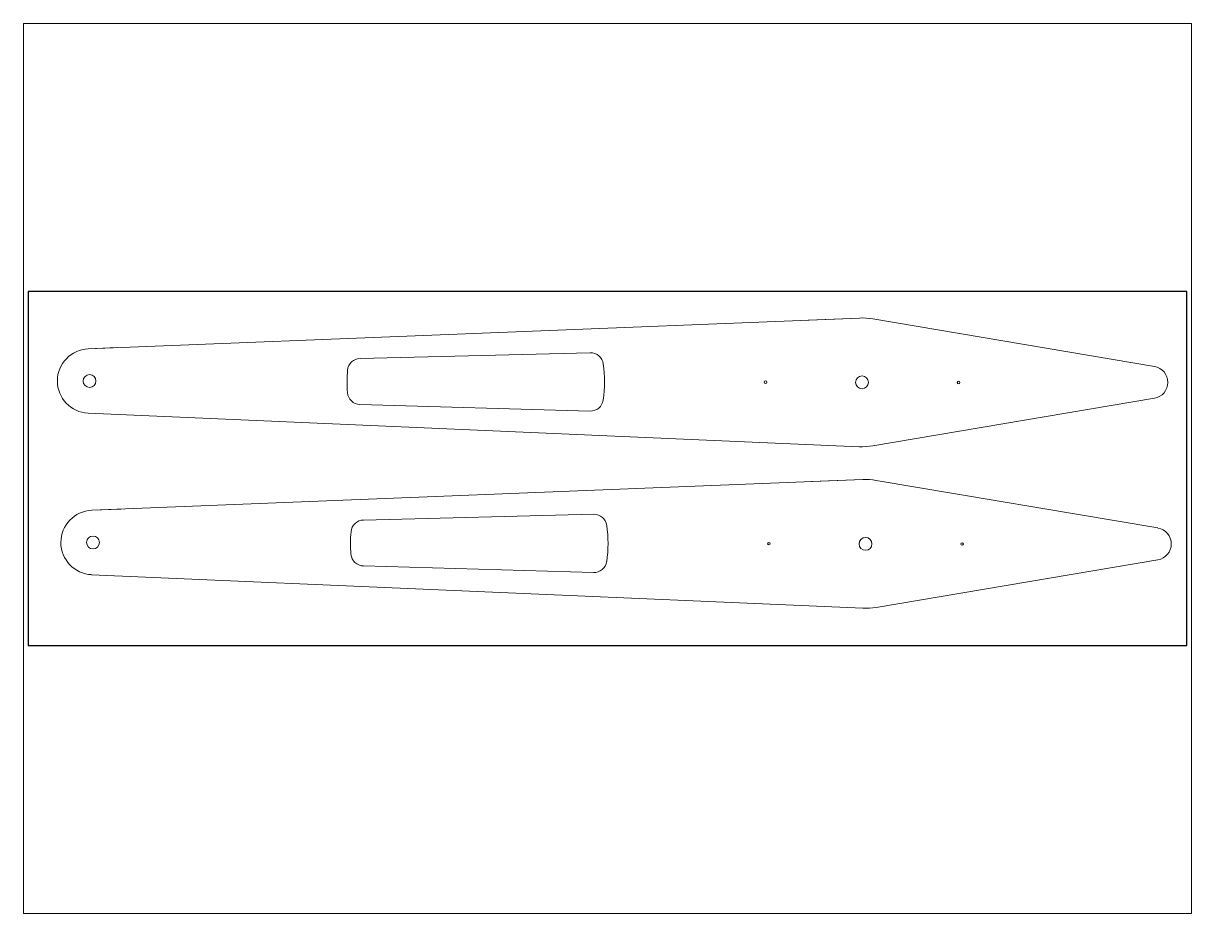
# Paper-space layout 'Layout1' of a CAD drawing. Header units: inches. Extents: x 1.05 to 9.45, y 0.8 to 7.2.
# The model-space entities are those that its viewports show. They can reach past a viewport. Long polylines and large blocks are cut down to what shows.
import ezdxf

# ---------------------------------------------------------------- set-up
doc = ezdxf.new("R2010")
doc.units = ezdxf.units.IN
doc.header["$MEASUREMENT"] = 0

msp = doc.modelspace()

# ---------------------------------------------------------------- linework, layer by layer
at = {"color": 1, "lineweight": 5}
for p, q in [((0.934, 4.609), (12.914, 5.087)), ((12.914, 5.087), (12.115, 5.055)), ((13.121, 5.074), (17.496, 4.334)), ((0.934, 4.609), (1.384, 4.627)), ((5.156, 4.459), (8.732, 4.548)), ((17.496, 3.841), (13.121, 3.102)), ((8.73, 3.642), (5.155, 3.745)), ((0.932, 3.61), (12.91, 3.089)), ((0.988, 2.101), (12.968, 2.579)), ((12.968, 2.579), (12.169, 2.547)), ((13.175, 2.565), (17.55, 1.826)), ((0.988, 2.101), (1.438, 2.119)), ((5.21, 1.95), (8.786, 2.039)), ((17.55, 1.333), (13.175, 0.593)), ((0.986, 1.101), (12.964, 0.58)), ((8.784, 1.133), (5.209, 1.236))]:
    msp.add_line(p, q, dxfattribs=at)
msp.add_lwpolyline([(0, 0), (18, 0), (18, 5.5), (0, 5.5)], close=True)
for centre, radius in [((0.954, 4.109), 0.1), ((12.954, 4.088), 0.1), ((11.454, 4.09), 0.02), ((14.454, 4.085), 0.02), ((1.008, 1.601), 0.1), ((13.008, 1.579), 0.1), ((11.508, 1.582), 0.02), ((14.508, 1.577), 0.02)]:
    msp.add_circle(centre, radius, dxfattribs=at)
for centre, radius, start, end in [((12.954, 4.088), 1, 80.4059, 92.2846), ((0.954, 4.109), 0.5, 92.2846, 267.5085), ((8.737, 4.348), 0.2, 7.9514, 91.4225), ((5.161, 4.259), 0.2, 91.4225, 174.8936), ((6.954, 4.099), 2, 351.7923, 7.9514), ((6.954, 4.099), 2, 174.8936, 184.9002), ((17.454, 4.088), 0.25, 279.5941, 80.4059), ((5.16, 3.945), 0.2, 184.9002, 268.3463), ((8.735, 3.842), 0.2, 268.3463, 351.7923), ((12.954, 4.088), 1, 267.5085, 279.5941), ((13.008, 1.579), 1, 80.4059, 92.2846), ((1.008, 1.601), 0.5, 92.2846, 267.5085), ((8.791, 1.839), 0.2, 7.9514, 91.4225), ((5.215, 1.75), 0.2, 91.4225, 174.8936), ((7.008, 1.59), 2, 351.7923, 7.9514), ((17.508, 1.579), 0.25, 279.5941, 80.4059), ((7.008, 1.59), 2, 174.8936, 184.9002), ((5.214, 1.436), 0.2, 184.9002, 268.3463), ((8.789, 1.333), 0.2, 268.3463, 351.7923), ((13.008, 1.579), 1, 267.5085, 279.5941)]:
    msp.add_arc(centre, radius, start, end, dxfattribs=at)

psp = doc.layouts.get("Layout1")

# ---------------------------------------------------------------- viewports
at = {"layer": '0'}
psp.add_viewport(center=(5.25, 4), size=(8.4, 6.4), view_center_point=(9, 2.75), view_height=13.827315, dxfattribs=at)

doc.saveas('drawing.dxf')
